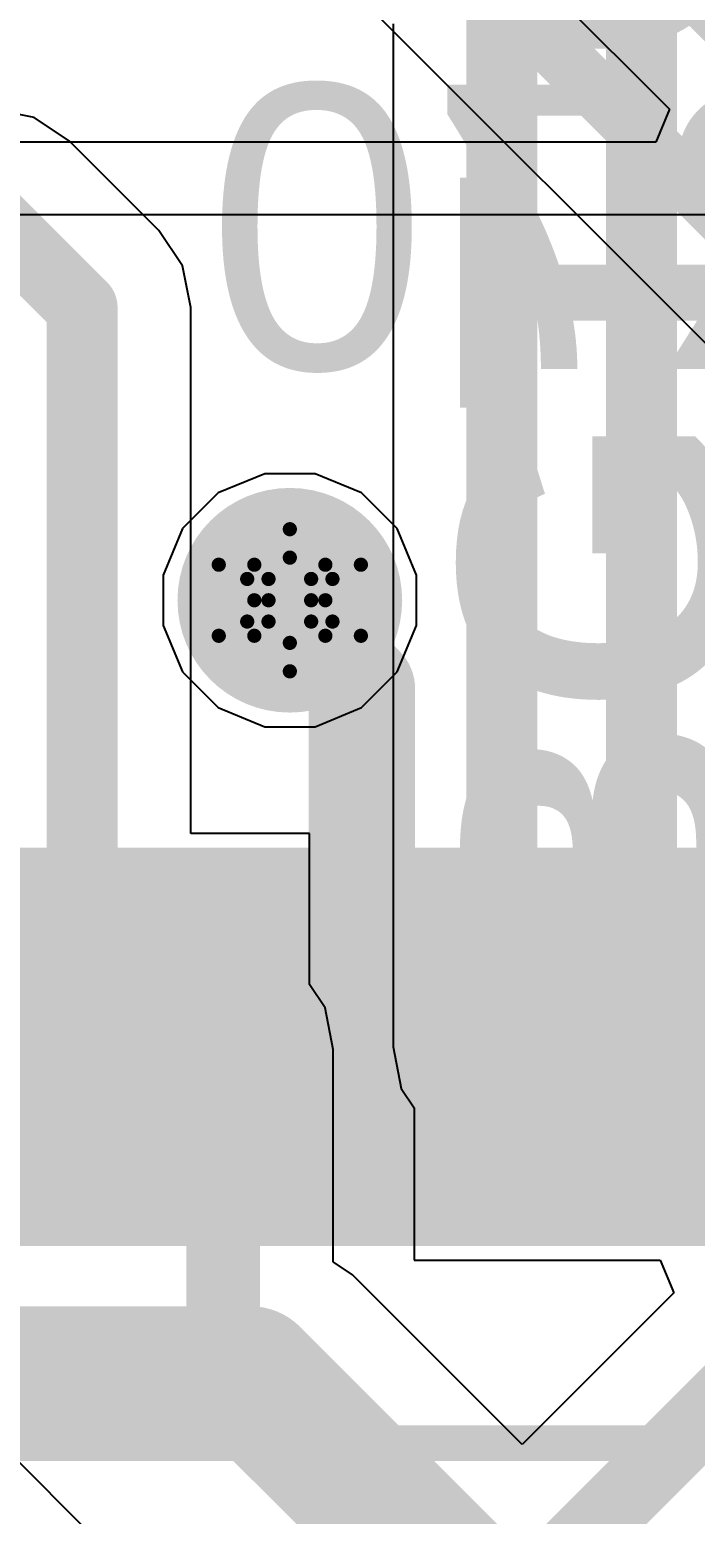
# Model space of a CAD drawing. Header units: inches. Extents: x -2.7 to 10.9, y -2.9 to 7.4.
# Drawn here: x 0.5493 to 0.643, y 0.1801 to 0.389 of the extents above; entities that cross this region are included whole.
import ezdxf

# ---------------------------------------------------------------- set-up
doc = ezdxf.new("R2010")
doc.units = ezdxf.units.IN
doc.header["$MEASUREMENT"] = 0
for name, color, linetype in [('Board Outline', 216, 'Continuous'), ('Bottom Layer', 5, 'Continuous'), ('Bottom Overlay', 54, 'Continuous'), ('Bottom Paste', 16, 'Continuous'), ('Bottom Solder', 6, 'Continuous'), ('Drill Drawing', 1, 'Continuous'), ('Layer 2', 16, 'Continuous'), ('Layer 3', 76, 'Continuous'), ('Top Layer', 1, 'Continuous'), ('Top Overlay', 2, 'Continuous'), ('Top Solder', 216, 'Continuous'), ('Via Holes', 16, 'Continuous')]:
    doc.layers.add(name, color=color, linetype=linetype)
doc.styles.add('Arial', font='', dxfattribs={"height": 0.2})
doc.styles.add('Arial_Bold', font='', dxfattribs={"height": 0.2})
doc.styles.get('Arial').set_extended_font_data('Arial')
doc.styles.get('Arial_Bold').set_extended_font_data('Arial', bold=True)

# ---------------------------------------------------------------- blocks, each defined once
blk = doc.blocks.new('48_LQFP__7_7___B_124')
at = {"layer": 'Bottom Layer'}
for points in [[(0.14331, 0.0626), (0.14331, 0.0752), (0.19134, 0.0752), (0.19134, 0.0626)], [(0.14331, 0.04291), (0.14331, 0.05551), (0.19134, 0.05551), (0.19134, 0.04291)], [(0.14331, 0.02323), (0.14331, 0.03583), (0.19134, 0.03583), (0.19134, 0.02323)], [(0.14331, 0.00354), (0.14331, 0.01614), (0.19134, 0.01614), (0.19134, 0.00354)], [(0.14331, -0.01614), (0.14331, -0.00354), (0.19134, -0.00354), (0.19134, -0.01614)]]:
    blk.add_hatch(color=5, dxfattribs=at).paths.add_polyline_path(points)
at = {"layer": 'Bottom Paste'}
for points in [[(0.14331, 0.0626), (0.14331, 0.0752), (0.19134, 0.0752), (0.19134, 0.0626)], [(0.14331, 0.04291), (0.14331, 0.05551), (0.19134, 0.05551), (0.19134, 0.04291)], [(0.14331, 0.02323), (0.14331, 0.03583), (0.19134, 0.03583), (0.19134, 0.02323)], [(0.14331, 0.00354), (0.14331, 0.01614), (0.19134, 0.01614), (0.19134, 0.00354)], [(0.14331, -0.01614), (0.14331, -0.00354), (0.19134, -0.00354), (0.19134, -0.01614)]]:
    blk.add_hatch(color=16, dxfattribs=at).paths.add_polyline_path(points)
at = {"layer": 'Bottom Solder'}
for points in [[(0.13931, 0.0586), (0.13931, 0.0792), (0.19534, 0.0792), (0.19534, 0.0586)], [(0.13931, 0.03891), (0.13931, 0.05951), (0.19534, 0.05951), (0.19534, 0.03891)], [(0.13931, 0.01923), (0.13931, 0.03983), (0.19534, 0.03983), (0.19534, 0.01923)], [(0.13931, -0.00046), (0.13931, 0.02014), (0.19534, 0.02014), (0.19534, -0.00046)], [(0.13931, -0.02014), (0.13931, 0.00046), (0.19534, 0.00046), (0.19534, -0.02014)]]:
    blk.add_hatch(color=6, dxfattribs=at).paths.add_polyline_path(points)

msp = doc.modelspace()

# ---------------------------------------------------------------- hatches: boundary and pattern name
at = {"layer": 'Bottom Layer'}
h = msp.add_hatch(color=5, dxfattribs=at)
edge = h.paths.add_edge_path()
edge.add_arc((0.5859, 0.30872), 0.01181, 0, 360)
at = {"layer": 'Bottom Solder'}
h = msp.add_hatch(color=6, dxfattribs=at)
edge = h.paths.add_edge_path()
edge.add_arc((0.5859, 0.30872), 0.01581, 0, 360)
at = {"layer": 'Layer 2'}
h = msp.add_hatch(color=16, dxfattribs=at)
edge = h.paths.add_edge_path()
edge.add_arc((0.5859, 0.30872), 0.01181, 0, 360)
at = {"layer": 'Layer 3'}
h = msp.add_hatch(color=76, dxfattribs=at)
edge = h.paths.add_edge_path()
edge.add_arc((0.5859, 0.30872), 0.01181, 0, 360)
at = {"layer": 'Top Layer'}
h = msp.add_hatch(color=1, dxfattribs=at)
edge = h.paths.add_edge_path()
edge.add_arc((0.5859, 0.30872), 0.01181, 0, 360)
at = {"layer": 'Top Solder'}
h = msp.add_hatch(color=216, dxfattribs=at)
edge = h.paths.add_edge_path()
edge.add_arc((0.5859, 0.30872), 0.01581, 0, 360)
at = {"layer": 'Via Holes'}
h = msp.add_hatch(color=7, dxfattribs=at)
edge = h.paths.add_edge_path()
edge.add_arc((0.5859, 0.30872), 0.00591, 0, 360)

# ---------------------------------------------------------------- linework, layer by layer
at = {"layer": 'Board Outline'}
msp.add_lwpolyline([(-2.49969, 1.37795, 0.005, 0.005, -0.740599), (2.8433, 0.25075, 0.005, 0.005, 0)], format="xyseb", dxfattribs=at)
at = {"layer": 'Bottom Layer'}
for p, q in [((0.60042, 0.38985), (0.60042, 0.24586)), ((0.54993, 0.37665), (0.54408, 0.37782)), ((0.55489, 0.37334), (0.54993, 0.37665)), ((0.56748, 0.36075), (0.55489, 0.37334)), ((0.57079, 0.35579), (0.56748, 0.36075)), ((0.57196, 0.34994), (0.57079, 0.35579)), ((0.57196, 0.27587), (0.57196, 0.34994)), ((0.58865, 0.27587), (0.57196, 0.27587)), ((0.58865, 0.25463), (0.58865, 0.27587)), ((0.59085, 0.25134), (0.58865, 0.25463)), ((0.59201, 0.24549), (0.59085, 0.25134)), ((0.59201, 0.21559), (0.59201, 0.24549)), ((0.60042, 0.24586), (0.60159, 0.24001)), ((0.60159, 0.24001), (0.60342, 0.23727)), ((0.60342, 0.23727), (0.60342, 0.21584)), ((0.59472, 0.21378), (0.59201, 0.21559)), ((0.60342, 0.21584), (0.63802, 0.21584)), ((0.63802, 0.21584), (0.63994, 0.21122)), ((0.61861, 0.18989), (0.59472, 0.21378)), ((0.63994, 0.21122), (0.61861, 0.18989))]:
    msp.add_line(p, q, dxfattribs=at)
for points in [[(0.61572, 0.24586, 0.01, 0.01, 0), (0.61572, 0.39728, 0.01, 0.01, 0)], [(0.6354, 0.24586, 0.01, 0.01, 0), (0.6354, 0.3944, 0.01, 0.01, 0)], [(0.54408, 0.36252, 0.01, 0.01, 0), (0.55666, 0.34994, 0.01, 0.01, 0)], [(0.55666, 0.24586, 0.01, 0.01, 0), (0.55666, 0.34994, 0.01, 0.01, 0)], [(0.5859, 0.30639, 0.015, 0.015, 0), (0.5859, 0.30872, 0.015, 0.015, 0)], [(0.5859, 0.30639, 0.015, 0.015, 0), (0.59603, 0.29626, 0.015, 0.015, 0)], [(0.59603, 0.24586, 0.015, 0.015, 0), (0.59603, 0.29626, 0.015, 0.015, 0)], [(0.57635, 0.20331, 0.01, 0.01, 0), (0.57635, 0.24586, 0.01, 0.01, 0)], [(0.57672, 0.20811, 0.01, 0.01, 0), (0.57672, 0.24549, 0.01, 0.01, 0)], [(0.61471, 0.16437, 0.01, 0.01, 0), (0.65811, 0.20777, 0.01, 0.01, 0)], [(0.50512, 0.19936, 0.02, 0.02, 0), (0.5803, 0.19936, 0.02, 0.02, 0)], [(0.5803, 0.19936, 0.02, 0.02, 0), (0.615, 0.16466, 0.02, 0.02, 0)], [(0.57635, 0.20331, 0.01, 0.01, 0), (0.5803, 0.19936, 0.01, 0.01, 0)]]:
    msp.add_lwpolyline(points, format="xyseb", dxfattribs=at)
for points in [[(0.55416, 0.34994, 0.005, 0.005, 1), (0.55916, 0.34994, 0.005, 0.005, 1)], [(0.55416, 0.34994, 0.005, 0.005, 1), (0.55916, 0.34994, 0.005, 0.005, 1)], [(0.58215, 0.30872, 0.0075, 0.0075, 1), (0.58965, 0.30872, 0.0075, 0.0075, 1)], [(0.58215, 0.30639, 0.0075, 0.0075, 1), (0.58965, 0.30639, 0.0075, 0.0075, 1)], [(0.58215, 0.30639, 0.0075, 0.0075, 1), (0.58965, 0.30639, 0.0075, 0.0075, 1)], [(0.59228, 0.29626, 0.0075, 0.0075, 1), (0.59978, 0.29626, 0.0075, 0.0075, 1)], [(0.59228, 0.29626, 0.0075, 0.0075, 1), (0.59978, 0.29626, 0.0075, 0.0075, 1)], [(0.59228, 0.24586, 0.0075, 0.0075, 1), (0.59978, 0.24586, 0.0075, 0.0075, 1)], [(0.55416, 0.24586, 0.005, 0.005, 1), (0.55916, 0.24586, 0.005, 0.005, 1)], [(0.57385, 0.24586, 0.005, 0.005, 1), (0.57885, 0.24586, 0.005, 0.005, 1)], [(0.61322, 0.24586, 0.005, 0.005, 1), (0.61822, 0.24586, 0.005, 0.005, 1)], [(0.6329, 0.24586, 0.005, 0.005, 1), (0.6379, 0.24586, 0.005, 0.005, 1)], [(0.57422, 0.24549, 0.005, 0.005, 1), (0.57922, 0.24549, 0.005, 0.005, 1)], [(0.57422, 0.20811, 0.005, 0.005, 1), (0.57922, 0.20811, 0.005, 0.005, 1)], [(0.5753, 0.19936, 0.01, 0.01, 1), (0.5853, 0.19936, 0.01, 0.01, 1)], [(0.5753, 0.19936, 0.01, 0.01, 1), (0.5853, 0.19936, 0.01, 0.01, 1)], [(0.57385, 0.20331, 0.005, 0.005, 1), (0.57885, 0.20331, 0.005, 0.005, 1)], [(0.57385, 0.20331, 0.005, 0.005, 1), (0.57885, 0.20331, 0.005, 0.005, 1)], [(0.5778, 0.19936, 0.005, 0.005, 1), (0.5828, 0.19936, 0.005, 0.005, 1)]]:
    msp.add_lwpolyline(points, format="xyseb", close=True, dxfattribs=at)
at = {"layer": 'Drill Drawing'}
for points in [[(0.5809, 0.31372, 0.002, 0.002, 0), (0.5859, 0.31872, 0.002, 0.002, 0)], [(0.5859, 0.31872, 0.002, 0.002, 0), (0.5909, 0.31372, 0.002, 0.002, 0)], [(0.5829, 0.31172, 0.002, 0.002, 0), (0.5859, 0.31472, 0.002, 0.002, 0)], [(0.5859, 0.31472, 0.002, 0.002, 0), (0.5889, 0.31172, 0.002, 0.002, 0)], [(0.5759, 0.31372, 0.002, 0.002, 0), (0.5809, 0.30872, 0.002, 0.002, 0)], [(0.5759, 0.31372, 0.002, 0.002, 0), (0.5809, 0.31372, 0.002, 0.002, 0)], [(0.5909, 0.31372, 0.002, 0.002, 0), (0.5959, 0.31372, 0.002, 0.002, 0)], [(0.5909, 0.30872, 0.002, 0.002, 0), (0.5959, 0.31372, 0.002, 0.002, 0)], [(0.5799, 0.31172, 0.002, 0.002, 0), (0.5829, 0.30872, 0.002, 0.002, 0)], [(0.5799, 0.31172, 0.002, 0.002, 0), (0.5829, 0.31172, 0.002, 0.002, 0)], [(0.5889, 0.31172, 0.002, 0.002, 0), (0.5919, 0.31172, 0.002, 0.002, 0)], [(0.5889, 0.30872, 0.002, 0.002, 0), (0.5919, 0.31172, 0.002, 0.002, 0)], [(0.5759, 0.30372, 0.002, 0.002, 0), (0.5809, 0.30872, 0.002, 0.002, 0)], [(0.5799, 0.30572, 0.002, 0.002, 0), (0.5829, 0.30872, 0.002, 0.002, 0)], [(0.5889, 0.30872, 0.002, 0.002, 0), (0.5919, 0.30572, 0.002, 0.002, 0)], [(0.5909, 0.30872, 0.002, 0.002, 0), (0.5959, 0.30372, 0.002, 0.002, 0)], [(0.5799, 0.30572, 0.002, 0.002, 0), (0.5829, 0.30572, 0.002, 0.002, 0)], [(0.5829, 0.30572, 0.002, 0.002, 0), (0.5859, 0.30272, 0.002, 0.002, 0)], [(0.5859, 0.30272, 0.002, 0.002, 0), (0.5889, 0.30572, 0.002, 0.002, 0)], [(0.5889, 0.30572, 0.002, 0.002, 0), (0.5919, 0.30572, 0.002, 0.002, 0)], [(0.5759, 0.30372, 0.002, 0.002, 0), (0.5809, 0.30372, 0.002, 0.002, 0)], [(0.5809, 0.30372, 0.002, 0.002, 0), (0.5859, 0.29872, 0.002, 0.002, 0)], [(0.5859, 0.29872, 0.002, 0.002, 0), (0.5909, 0.30372, 0.002, 0.002, 0)], [(0.5909, 0.30372, 0.002, 0.002, 0), (0.5959, 0.30372, 0.002, 0.002, 0)]]:
    msp.add_lwpolyline(points, format="xyseb", dxfattribs=at)
for points in [[(0.5854, 0.31872, 0.001, 0.001, 1), (0.5864, 0.31872, 0.001, 0.001, 1)], [(0.5854, 0.31872, 0.001, 0.001, 1), (0.5864, 0.31872, 0.001, 0.001, 1)], [(0.5854, 0.31472, 0.001, 0.001, 1), (0.5864, 0.31472, 0.001, 0.001, 1)], [(0.5854, 0.31472, 0.001, 0.001, 1), (0.5864, 0.31472, 0.001, 0.001, 1)], [(0.5754, 0.31372, 0.001, 0.001, 1), (0.5764, 0.31372, 0.001, 0.001, 1)], [(0.5754, 0.31372, 0.001, 0.001, 1), (0.5764, 0.31372, 0.001, 0.001, 1)], [(0.5804, 0.31372, 0.001, 0.001, 1), (0.5814, 0.31372, 0.001, 0.001, 1)], [(0.5804, 0.31372, 0.001, 0.001, 1), (0.5814, 0.31372, 0.001, 0.001, 1)], [(0.5904, 0.31372, 0.001, 0.001, 1), (0.5914, 0.31372, 0.001, 0.001, 1)], [(0.5904, 0.31372, 0.001, 0.001, 1), (0.5914, 0.31372, 0.001, 0.001, 1)], [(0.5954, 0.31372, 0.001, 0.001, 1), (0.5964, 0.31372, 0.001, 0.001, 1)], [(0.5954, 0.31372, 0.001, 0.001, 1), (0.5964, 0.31372, 0.001, 0.001, 1)], [(0.5794, 0.31172, 0.001, 0.001, 1), (0.5804, 0.31172, 0.001, 0.001, 1)], [(0.5794, 0.31172, 0.001, 0.001, 1), (0.5804, 0.31172, 0.001, 0.001, 1)], [(0.5824, 0.31172, 0.001, 0.001, 1), (0.5834, 0.31172, 0.001, 0.001, 1)], [(0.5824, 0.31172, 0.001, 0.001, 1), (0.5834, 0.31172, 0.001, 0.001, 1)], [(0.5884, 0.31172, 0.001, 0.001, 1), (0.5894, 0.31172, 0.001, 0.001, 1)], [(0.5884, 0.31172, 0.001, 0.001, 1), (0.5894, 0.31172, 0.001, 0.001, 1)], [(0.5914, 0.31172, 0.001, 0.001, 1), (0.5924, 0.31172, 0.001, 0.001, 1)], [(0.5914, 0.31172, 0.001, 0.001, 1), (0.5924, 0.31172, 0.001, 0.001, 1)], [(0.5804, 0.30872, 0.001, 0.001, 1), (0.5814, 0.30872, 0.001, 0.001, 1)], [(0.5804, 0.30872, 0.001, 0.001, 1), (0.5814, 0.30872, 0.001, 0.001, 1)], [(0.5824, 0.30872, 0.001, 0.001, 1), (0.5834, 0.30872, 0.001, 0.001, 1)], [(0.5824, 0.30872, 0.001, 0.001, 1), (0.5834, 0.30872, 0.001, 0.001, 1)], [(0.5884, 0.30872, 0.001, 0.001, 1), (0.5894, 0.30872, 0.001, 0.001, 1)], [(0.5884, 0.30872, 0.001, 0.001, 1), (0.5894, 0.30872, 0.001, 0.001, 1)], [(0.5904, 0.30872, 0.001, 0.001, 1), (0.5914, 0.30872, 0.001, 0.001, 1)], [(0.5904, 0.30872, 0.001, 0.001, 1), (0.5914, 0.30872, 0.001, 0.001, 1)], [(0.5794, 0.30572, 0.001, 0.001, 1), (0.5804, 0.30572, 0.001, 0.001, 1)], [(0.5794, 0.30572, 0.001, 0.001, 1), (0.5804, 0.30572, 0.001, 0.001, 1)], [(0.5824, 0.30572, 0.001, 0.001, 1), (0.5834, 0.30572, 0.001, 0.001, 1)], [(0.5824, 0.30572, 0.001, 0.001, 1), (0.5834, 0.30572, 0.001, 0.001, 1)], [(0.5884, 0.30572, 0.001, 0.001, 1), (0.5894, 0.30572, 0.001, 0.001, 1)], [(0.5884, 0.30572, 0.001, 0.001, 1), (0.5894, 0.30572, 0.001, 0.001, 1)], [(0.5914, 0.30572, 0.001, 0.001, 1), (0.5924, 0.30572, 0.001, 0.001, 1)], [(0.5914, 0.30572, 0.001, 0.001, 1), (0.5924, 0.30572, 0.001, 0.001, 1)], [(0.5754, 0.30372, 0.001, 0.001, 1), (0.5764, 0.30372, 0.001, 0.001, 1)], [(0.5754, 0.30372, 0.001, 0.001, 1), (0.5764, 0.30372, 0.001, 0.001, 1)], [(0.5804, 0.30372, 0.001, 0.001, 1), (0.5814, 0.30372, 0.001, 0.001, 1)], [(0.5804, 0.30372, 0.001, 0.001, 1), (0.5814, 0.30372, 0.001, 0.001, 1)], [(0.5854, 0.30272, 0.001, 0.001, 1), (0.5864, 0.30272, 0.001, 0.001, 1)], [(0.5854, 0.30272, 0.001, 0.001, 1), (0.5864, 0.30272, 0.001, 0.001, 1)], [(0.5904, 0.30372, 0.001, 0.001, 1), (0.5914, 0.30372, 0.001, 0.001, 1)], [(0.5904, 0.30372, 0.001, 0.001, 1), (0.5914, 0.30372, 0.001, 0.001, 1)], [(0.5954, 0.30372, 0.001, 0.001, 1), (0.5964, 0.30372, 0.001, 0.001, 1)], [(0.5954, 0.30372, 0.001, 0.001, 1), (0.5964, 0.30372, 0.001, 0.001, 1)], [(0.5854, 0.29872, 0.001, 0.001, 1), (0.5864, 0.29872, 0.001, 0.001, 1)], [(0.5854, 0.29872, 0.001, 0.001, 1), (0.5864, 0.29872, 0.001, 0.001, 1)]]:
    msp.add_lwpolyline(points, format="xyseb", close=True, dxfattribs=at)
at = {"layer": 'Layer 3'}
for p, q in [((0.4592, 0.55794), (0.63932, 0.37782)), ((0.63932, 0.37782), (0.63741, 0.3732)), ((0.63741, 0.3732), (0.43376, 0.3732)), ((0.43376, 0.363), (0.73895, 0.363)), ((0.58236, 0.32653), (0.57581, 0.32382)), ((0.58945, 0.32653), (0.58236, 0.32653)), ((0.59599, 0.32382), (0.58945, 0.32653)), ((0.57581, 0.32382), (0.5708, 0.31881)), ((0.601, 0.31881), (0.59599, 0.32382)), ((0.5708, 0.31881), (0.56809, 0.31227)), ((0.60371, 0.31227), (0.601, 0.31881)), ((0.56809, 0.31227), (0.56809, 0.30518)), ((0.60371, 0.30518), (0.60371, 0.31227)), ((0.56809, 0.30518), (0.5708, 0.29863)), ((0.601, 0.29863), (0.60371, 0.30518)), ((0.5708, 0.29863), (0.57581, 0.29362)), ((0.59599, 0.29362), (0.601, 0.29863)), ((0.57581, 0.29362), (0.58236, 0.29091)), ((0.58945, 0.29091), (0.59599, 0.29362)), ((0.58236, 0.29091), (0.58945, 0.29091)), ((0.78764, -0.05246), (0.52618, 0.209))]:
    msp.add_line(p, q, dxfattribs=at)
msp.add_lwpolyline([(0.48416, 0.5829, 0.05, 0.05, 0), (0.75602, 0.31104, 0.05, 0.05, 0)], format="xyseb", dxfattribs=at)
at = {"layer": 'Top Layer'}
msp.add_line((0.55157, 0.43773), (0.74567, 0.24362), dxfattribs=at)
msp.add_lwpolyline([(0.55748, 0.45201, 0.008, 0.008, 0), (0.76348, 0.246, 0.008, 0.008, 0)], format="xyseb", dxfattribs=at)
at = {"layer": 'Top Overlay'}
msp.add_lwpolyline([(0.18207, 0.19007, 0.005, 0.005, 0), (0.83468, 0.19007, 0.005, 0.005, 0)], format="xyseb", dxfattribs=at)

# ---------------------------------------------------------------- block references
at = {"rotation": 90}
msp.add_blockref('48_LQFP__7_7___B_124', (0.62556, 0.07854), dxfattribs=at)

# ---------------------------------------------------------------- texts
at = {"layer": 'Bottom Overlay', "style": 'Arial', "text_generation_flag": 2}
msp.add_text('R70', height=0.04, dxfattribs=at).set_placement((0.67667, 0.34128))
at = {"layer": 'Top Overlay', "style": 'Arial_Bold'}
msp.add_text('BGT CS', height=0.03937, rotation=90, dxfattribs=at).set_placement((0.64921, 0.25273))

doc.saveas('drawing.dxf')
